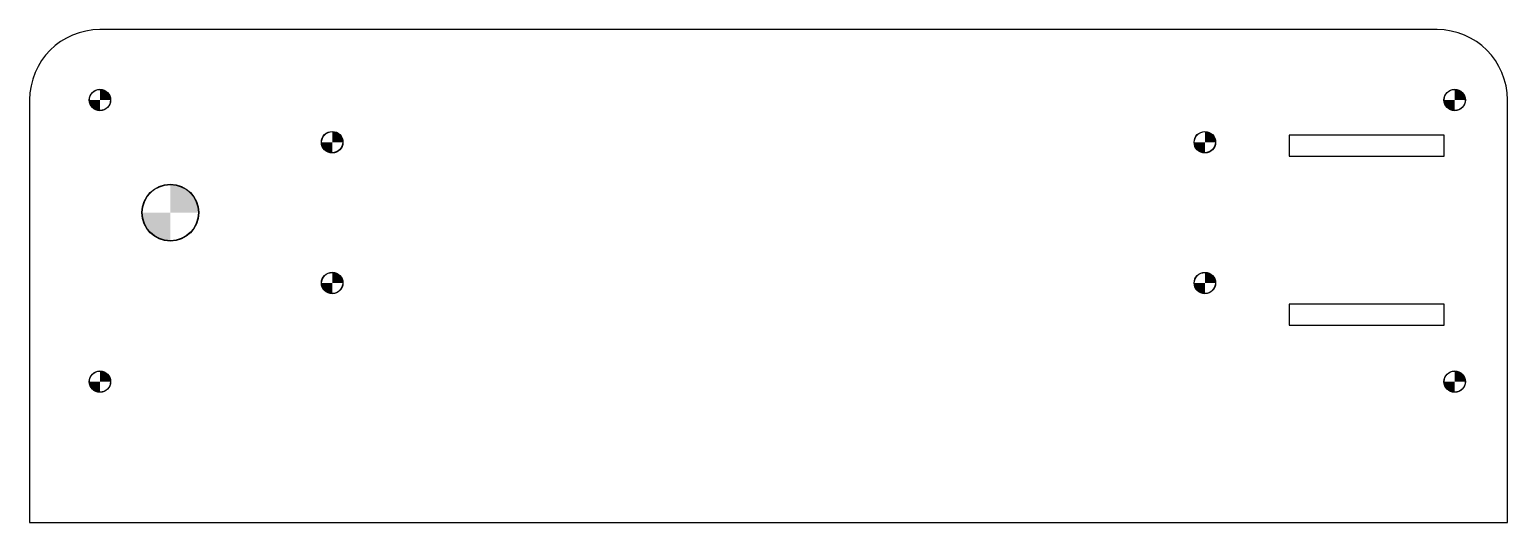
# Model space of a CAD drawing. Header units: millimetres. Extents: x 34 to 244, y 82 to 152.
import ezdxf

# ---------------------------------------------------------------- set-up
doc = ezdxf.new("R2010")
doc.units = ezdxf.units.MM

# ---------------------------------------------------------------- blocks, each defined once
blk = doc.blocks.new('SW_DOWELSYMBOL_0')
at = {"linetype": 'Continuous', "lineweight": 0}
h = blk.add_hatch(color=0, dxfattribs=at)
edge = h.paths.add_edge_path(flags=0)
edge.add_arc((0, 0), 1.5, 180, 270)
edge.add_line((0, -1.5), (0, 0))
edge.add_line((0, 0), (-1.5, 0))
h = blk.add_hatch(color=0, dxfattribs=at)
edge = h.paths.add_edge_path(flags=0)
edge.add_arc((0, 0), 1.5, 0, 90)
edge.add_line((0, 1.5), (0, 0))
edge.add_line((0, 0), (1.5, 0))
at = {"color": 0, "linetype": 'Continuous', "lineweight": 0}
blk.add_circle((0, 0), 1.5, dxfattribs=at)
blk = doc.blocks.new('SW_DOWELSYMBOL_1')
at = {"linetype": 'Continuous', "lineweight": 0}
h = blk.add_hatch(color=0, dxfattribs=at)
edge = h.paths.add_edge_path(flags=0)
edge.add_arc((0, 0), 1.5, 180, 270)
edge.add_line((0, -1.5), (0, 0))
edge.add_line((0, 0), (-1.5, 0))
h = blk.add_hatch(color=0, dxfattribs=at)
edge = h.paths.add_edge_path(flags=0)
edge.add_arc((0, 0), 1.5, 0, 90)
edge.add_line((0, 1.5), (0, 0))
edge.add_line((0, 0), (1.5, 0))
at = {"color": 0, "linetype": 'Continuous', "lineweight": 0}
blk.add_circle((0, 0), 1.5, dxfattribs=at)
blk = doc.blocks.new('SW_DOWELSYMBOL_2')
at = {"linetype": 'Continuous', "lineweight": 0}
h = blk.add_hatch(color=0, dxfattribs=at)
edge = h.paths.add_edge_path(flags=0)
edge.add_arc((0, 0), 1.5, 180, 270)
edge.add_line((0, -1.5), (0, 0))
edge.add_line((0, 0), (-1.5, 0))
h = blk.add_hatch(color=0, dxfattribs=at)
edge = h.paths.add_edge_path(flags=0)
edge.add_arc((0, 0), 1.5, 0, 90)
edge.add_line((0, 1.5), (0, 0))
edge.add_line((0, 0), (1.5, 0))
at = {"color": 0, "linetype": 'Continuous', "lineweight": 0}
blk.add_circle((0, 0), 1.5, dxfattribs=at)
blk = doc.blocks.new('SW_DOWELSYMBOL_3')
at = {"linetype": 'Continuous', "lineweight": 0}
h = blk.add_hatch(color=0, dxfattribs=at)
edge = h.paths.add_edge_path(flags=0)
edge.add_arc((0, 0), 1.5, 180, 270)
edge.add_line((0, -1.5), (0, 0))
edge.add_line((0, 0), (-1.5, 0))
h = blk.add_hatch(color=0, dxfattribs=at)
edge = h.paths.add_edge_path(flags=0)
edge.add_arc((0, 0), 1.5, 0, 90)
edge.add_line((0, 1.5), (0, 0))
edge.add_line((0, 0), (1.5, 0))
at = {"color": 0, "linetype": 'Continuous', "lineweight": 0}
blk.add_circle((0, 0), 1.5, dxfattribs=at)
blk = doc.blocks.new('SW_DOWELSYMBOL_4')
at = {"linetype": 'Continuous', "lineweight": 0}
h = blk.add_hatch(color=0, dxfattribs=at)
edge = h.paths.add_edge_path(flags=0)
edge.add_arc((0, 0), 1.5, 180, 270)
edge.add_line((0, -1.5), (0, 0))
edge.add_line((0, 0), (-1.5, 0))
h = blk.add_hatch(color=0, dxfattribs=at)
edge = h.paths.add_edge_path(flags=0)
edge.add_arc((0, 0), 1.5, 0, 90)
edge.add_line((0, 1.5), (0, 0))
edge.add_line((0, 0), (1.5, 0))
at = {"color": 0, "linetype": 'Continuous', "lineweight": 0}
blk.add_circle((0, 0), 1.5, dxfattribs=at)
blk = doc.blocks.new('SW_DOWELSYMBOL_5')
at = {"linetype": 'Continuous', "lineweight": 0}
h = blk.add_hatch(color=0, dxfattribs=at)
edge = h.paths.add_edge_path(flags=0)
edge.add_arc((0, 0), 1.5, 180, 270)
edge.add_line((0, -1.5), (0, 0))
edge.add_line((0, 0), (-1.5, 0))
h = blk.add_hatch(color=0, dxfattribs=at)
edge = h.paths.add_edge_path(flags=0)
edge.add_arc((0, 0), 1.5, 0, 90)
edge.add_line((0, 1.5), (0, 0))
edge.add_line((0, 0), (1.5, 0))
at = {"color": 0, "linetype": 'Continuous', "lineweight": 0}
blk.add_circle((0, 0), 1.5, dxfattribs=at)
blk = doc.blocks.new('SW_DOWELSYMBOL_6')
at = {"linetype": 'Continuous', "lineweight": 0}
h = blk.add_hatch(color=0, dxfattribs=at)
edge = h.paths.add_edge_path(flags=0)
edge.add_arc((0, 0), 1.5, 180, 270)
edge.add_line((0, -1.5), (0, 0))
edge.add_line((0, 0), (-1.5, 0))
h = blk.add_hatch(color=0, dxfattribs=at)
edge = h.paths.add_edge_path(flags=0)
edge.add_arc((0, 0), 1.5, 0, 90)
edge.add_line((0, 1.5), (0, 0))
edge.add_line((0, 0), (1.5, 0))
at = {"color": 0, "linetype": 'Continuous', "lineweight": 0}
blk.add_circle((0, 0), 1.5, dxfattribs=at)
blk = doc.blocks.new('SW_DOWELSYMBOL_7')
at = {"linetype": 'Continuous', "lineweight": 0}
h = blk.add_hatch(color=0, dxfattribs=at)
edge = h.paths.add_edge_path(flags=0)
edge.add_arc((0, 0), 1.5, 180, 270)
edge.add_line((0, -1.5), (0, 0))
edge.add_line((0, 0), (-1.5, 0))
h = blk.add_hatch(color=0, dxfattribs=at)
edge = h.paths.add_edge_path(flags=0)
edge.add_arc((0, 0), 1.5, 0, 90)
edge.add_line((0, 1.5), (0, 0))
edge.add_line((0, 0), (1.5, 0))
at = {"color": 0, "linetype": 'Continuous', "lineweight": 0}
blk.add_circle((0, 0), 1.5, dxfattribs=at)
blk = doc.blocks.new('SW_DOWELSYMBOL_8')
at = {"linetype": 'Continuous', "lineweight": 0}
h = blk.add_hatch(color=0, dxfattribs=at)
edge = h.paths.add_edge_path(flags=0)
edge.add_arc((0, 0), 4, 0, 90)
edge.add_line((0, 4), (0, 0))
edge.add_line((0, 0), (4, 0))
h = blk.add_hatch(color=0, dxfattribs=at)
edge = h.paths.add_edge_path(flags=0)
edge.add_arc((0, 0), 4, 180, 270)
edge.add_line((0, -4), (0, 0))
edge.add_line((0, 0), (-4, 0))
at = {"color": 0, "linetype": 'Continuous', "lineweight": 0}
blk.add_circle((0, 0), 4, dxfattribs=at)

msp = doc.modelspace()

# ---------------------------------------------------------------- linework, layer by layer
at = {"color": 7, "linetype": 'Continuous', "lineweight": 25}
for p, q in [((233.8, 151.99), (43.8, 151.99)), ((33.8, 141.99), (33.8, 81.99)), ((243.8, 81.99), (243.8, 141.99)), ((234.8, 136.99), (212.8, 136.99)), ((212.8, 136.99), (212.8, 133.99)), ((234.8, 133.99), (234.8, 136.99)), ((212.8, 133.99), (234.8, 133.99)), ((234.8, 112.99), (212.8, 112.99)), ((212.8, 112.99), (212.8, 109.99)), ((234.8, 109.99), (234.8, 112.99)), ((212.8, 109.99), (234.8, 109.99)), ((33.8, 81.99), (243.8, 81.99))]:
    msp.add_line(p, q, dxfattribs=at)
for centre, radius in [((43.8, 141.99), 1.52), ((43.8, 141.99), 1.5), ((236.3, 141.99), 1.52), ((236.3, 141.99), 1.5), ((76.8, 135.99), 1.53), ((76.8, 135.99), 1.5), ((200.8, 135.99), 1.52), ((200.8, 135.99), 1.5), ((53.8, 125.99), 4.03), ((53.8, 125.99), 4), ((76.8, 115.99), 1.53), ((76.8, 115.99), 1.5), ((200.8, 115.99), 1.52), ((200.8, 115.99), 1.5), ((43.8, 101.99), 1.52), ((43.8, 101.99), 1.5), ((236.3, 101.99), 1.52), ((236.3, 101.99), 1.5)]:
    msp.add_circle(centre, radius, dxfattribs=at)
for centre, start, end in [((43.8, 141.99), 90, 180), ((233.8, 141.99), 0, 90)]:
    msp.add_arc(centre, 10, start, end, dxfattribs=at)

# ---------------------------------------------------------------- block references
at = {"color": 7, "linetype": 'Continuous', "lineweight": 0}
for name, p in [('SW_DOWELSYMBOL_3', (43.8, 141.99)), ('SW_DOWELSYMBOL_0', (236.3, 141.99)), ('SW_DOWELSYMBOL_7', (76.8, 135.99)), ('SW_DOWELSYMBOL_5', (200.8, 135.99)), ('SW_DOWELSYMBOL_8', (53.8, 125.99)), ('SW_DOWELSYMBOL_6', (76.8, 115.99)), ('SW_DOWELSYMBOL_4', (200.8, 115.99)), ('SW_DOWELSYMBOL_2', (43.8, 101.99)), ('SW_DOWELSYMBOL_1', (236.3, 101.99))]:
    msp.add_blockref(name, p, dxfattribs=at)

doc.saveas('drawing.dxf')
